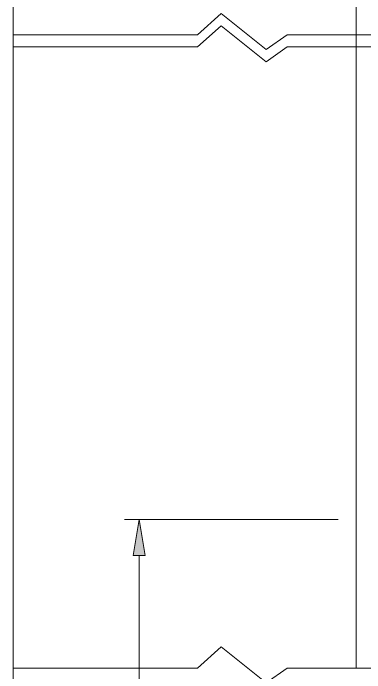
# Model space of a CAD drawing. Header units: millimetres. Extents: x 0 to 414, y 0 to 292.
# Drawn here: x 62.6 to 85.74, y 139.31 to 182.72 of the extents above; entities that cross this region are included whole.
import ezdxf

# ---------------------------------------------------------------- set-up
doc = ezdxf.new("R2010")
doc.units = ezdxf.units.MM

msp = doc.modelspace()

# ---------------------------------------------------------------- hatches: boundary and pattern name
h = msp.add_hatch(color=0)
h.dxf.hatch_style = 2
h.paths.add_polyline_path([(70.502639, 147.037778), (70.89775, 149.401389), (71.289333, 147.037778)])

# ---------------------------------------------------------------- linework, layer by layer
at = {"color": 0, "lineweight": 0}
for points in [[(62.596889, 260.706306), (62.596889, 39.613417)], [(85.160556, 222.080667), (85.160556, 139.618861)], [(74.718333, 181.303083), (76.288194, 182.700083)], [(76.288194, 182.700083), (79.248, 180.329417)], [(74.718333, 180.502278), (76.288194, 181.899278)], [(76.288194, 181.899278), (79.248, 179.528611)], [(62.596889, 181.303083), (74.718333, 181.303083)], [(79.248, 180.329417), (80.634417, 181.303083)], [(80.634417, 181.303083), (102.760639, 181.303083)], [(62.596889, 180.502278), (74.718333, 180.502278)], [(79.248, 179.528611), (80.634417, 180.502278)], [(80.634417, 180.502278), (102.760639, 180.502278)], [(83.97875, 149.401389), (69.9135, 149.401389)], [(70.89775, 147.037778), (70.89775, 109.392861)], [(74.718333, 139.618861), (76.288194, 141.019389)], [(76.288194, 141.019389), (79.248, 138.648722)], [(62.596889, 139.618861), (74.718333, 139.618861)], [(79.248, 138.648722), (80.634417, 139.618861)], [(80.634417, 139.618861), (107.667778, 139.618861)]]:
    msp.add_lwpolyline(points, dxfattribs=at)
msp.add_lwpolyline([(70.502639, 147.037778), (70.89775, 149.401389), (71.289333, 147.037778)], close=True, dxfattribs=at)

doc.saveas('drawing.dxf')
